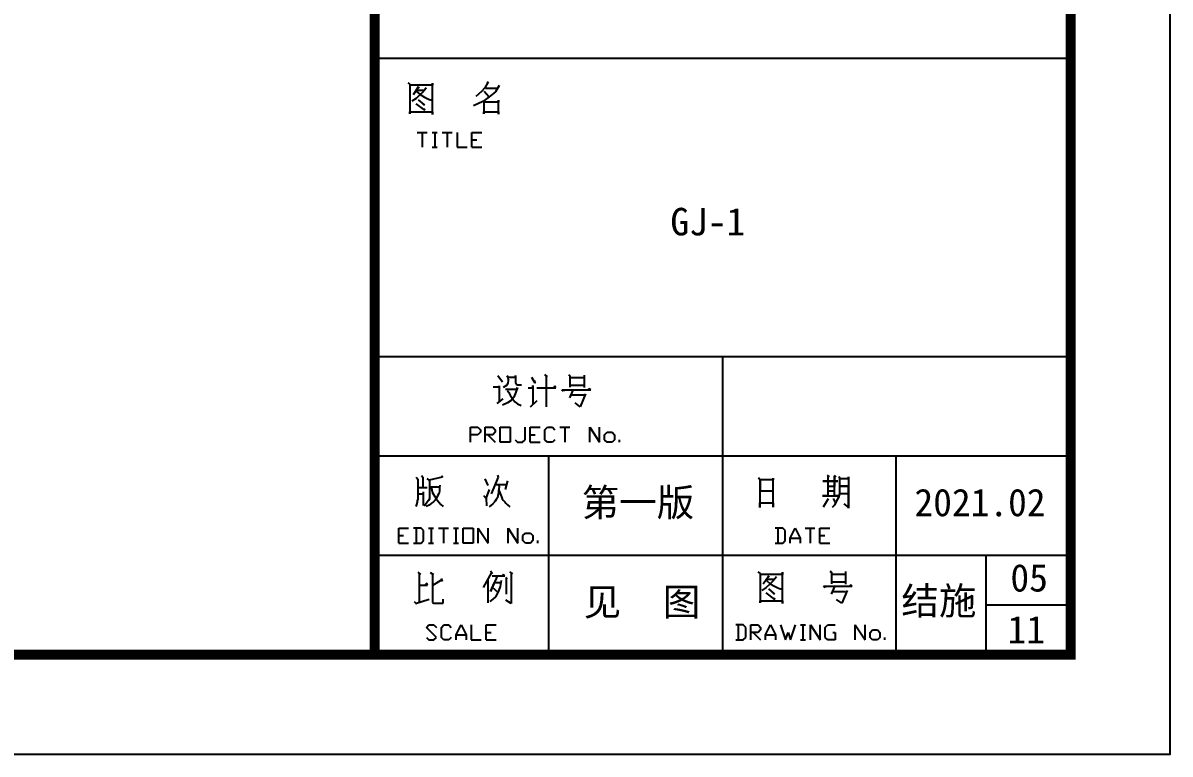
# Model space of a CAD drawing. Extents: x -307088 to 5640332, y -3541089 to -2181377.
# Drawn here: x 5542338 to 5553876, y -3172089 to -3164735 of the extents above; entities that cross this region are included whole.
import ezdxf

# ---------------------------------------------------------------- set-up
doc = ezdxf.new("R2010")
doc.units = 0
doc.header["$LTSCALE"] = 100
doc.header["$MEASUREMENT"] = 0
doc.layers.get('0').update_dxf_attribs({"linetype": 'CONTINUOUS'})
doc.layers.add('PUB_TITLE', color=4, linetype='CONTINUOUS')
doc.styles.add('图签2', font='simhei.ttf', dxfattribs={"height": 1000})

# ---------------------------------------------------------------- blocks, each defined once
blk = doc.blocks.new('A$C24767006')
at = {"layer": 'PUB_TITLE'}
for p, q in [((75, 9038, 1874), (10575, 9038, 1874)), ((576, 8665, 1874), (607, 8644, 1874)), ((949, 8660, 1874), (949, 8628, 1874)), ((949, 8187, 1874), (949, 8660, 1874)), ((1783, 8670, 1874), (1736, 8591, 1874)), ((1773, 8686, 1874), (1794, 8660, 1874)), ((1794, 8660, 1874), (1783, 8670, 1874)), ((607, 8644, 1874), (607, 8198, 1874)), ((949, 8628, 1874), (607, 8628, 1874)), ((733, 8597, 1874), (655, 8481, 1874)), ((707, 8534, 1874), (760, 8486, 1874)), ((718, 8607, 1874), (744, 8586, 1874)), ((718, 8555, 1874), (823, 8555, 1874)), ((744, 8586, 1874), (733, 8597, 1874)), ((807, 8528, 1874), (749, 8476, 1874)), ((760, 8486, 1874), (828, 8450, 1874)), ((854, 8591, 1874), (807, 8528, 1874)), ((823, 8555, 1874), (854, 8591, 1874)), ((1684, 8534, 1874), (1600, 8460, 1874)), ((1736, 8591, 1874), (1684, 8534, 1874)), ((1726, 8539, 1874), (1799, 8460, 1874)), ((1747, 8586, 1874), (1925, 8586, 1874)), ((1899, 8528, 1874), (1799, 8450, 1874)), ((1951, 8623, 1874), (1899, 8528, 1874)), ((1925, 8586, 1874), (1951, 8623, 1874)), ((702, 8429, 1874), (634, 8387, 1874)), ((697, 8350, 1874), (823, 8255, 1874)), ((749, 8476, 1874), (702, 8429, 1874)), ((733, 8408, 1874), (817, 8339, 1874)), ((823, 8350, 1874), (807, 8324, 1874)), ((817, 8339, 1874), (823, 8350, 1874)), ((828, 8450, 1874), (886, 8418, 1874)), ((886, 8418, 1874), (938, 8402, 1874)), ((1705, 8381, 1874), (1568, 8318, 1874)), ((1799, 8450, 1874), (1705, 8381, 1874)), ((1710, 8397, 1874), (1720, 8387, 1874)), ((1720, 8387, 1874), (1720, 8198, 1874)), ((1941, 8371, 1874), (1731, 8371, 1874)), ((1941, 8402, 1874), (1941, 8371, 1874)), ((1941, 8192, 1874), (1941, 8402, 1874)), ((607, 8229, 1874), (949, 8229, 1874)), ((607, 8198, 1874), (607, 8229, 1874)), ((833, 8271, 1874), (812, 8245, 1874)), ((823, 8255, 1874), (833, 8271, 1874)), ((949, 8229, 1874), (949, 8187, 1874)), ((1720, 8229, 1874), (1941, 8229, 1874)), ((1720, 8198, 1874), (1720, 8229, 1874)), ((1941, 8229, 1874), (1941, 8192, 1874)), ((718, 7917, 1874), (868, 7917, 1874)), ((793, 7917, 1874), (793, 7692, 1874)), ((943, 7917, 1874), (1018, 7917, 1874)), ((981, 7917, 1874), (981, 7692, 1874)), ((1093, 7917, 1874), (1243, 7917, 1874)), ((1168, 7917, 1874), (1168, 7692, 1874)), ((1318, 7917, 1874), (1318, 7692, 1874)), ((1543, 7917, 1874), (1693, 7917, 1874)), ((1543, 7692, 1874), (1543, 7917, 1874)), ((1543, 7804, 1874), (1618, 7804, 1874)), ((943, 7692, 1874), (1018, 7692, 1874)), ((1318, 7692, 1874), (1468, 7692, 1874)), ((1543, 7692, 1874), (1693, 7692, 1874)), ((75, 4538, 1874), (10575, 4538, 1874)), ((5323, 4538, 1874), (5323, 38, 1874)), ((1932, 4250, 1874), (2001, 4155, 1874)), ((2069, 4250, 1874), (2085, 4223, 1874)), ((2085, 4223, 1874), (2090, 4176, 1874)), ((2090, 4176, 1874), (2085, 4134, 1874)), ((2090, 4223, 1874), (2200, 4223, 1874)), ((2200, 4250, 1874), (2200, 4139, 1874)), ((2200, 4223, 1874), (2200, 4250, 1874)), ((2442, 4223, 1874), (2489, 4139, 1874)), ((2499, 4155, 1874), (2468, 4171, 1874)), ((2489, 4139, 1874), (2499, 4155, 1874)), ((2636, 4265, 1874), (2678, 4229, 1874)), ((2662, 4250, 1874), (2662, 3777, 1874)), ((2678, 4229, 1874), (2662, 4250, 1874)), ((2998, 4260, 1874), (3019, 4244, 1874)), ((3014, 4218, 1874), (3229, 4218, 1874)), ((3019, 4244, 1874), (3019, 4071, 1874)), ((3234, 4255, 1874), (3234, 4066, 1874)), ((1864, 4076, 1874), (1953, 4076, 1874)), ((1953, 4092, 1874), (1953, 3856, 1874)), ((1953, 4076, 1874), (1953, 4092, 1874)), ((2064, 4097, 1874), (2011, 4066, 1874)), ((2048, 4045, 1874), (2221, 4045, 1874)), ((2085, 4134, 1874), (2064, 4097, 1874)), ((2079, 4024, 1874), (2100, 3992, 1874)), ((2100, 3992, 1874), (2121, 3950, 1874)), ((2205, 3998, 1874), (2174, 3924, 1874)), ((2200, 4139, 1874), (2211, 4118, 1874)), ((2232, 4066, 1874), (2205, 3998, 1874)), ((2211, 4118, 1874), (2232, 4108, 1874)), ((2221, 4045, 1874), (2232, 4066, 1874)), ((2232, 4108, 1874), (2289, 4108, 1874)), ((2389, 4061, 1874), (2463, 4061, 1874)), ((2463, 4097, 1874), (2463, 3809, 1874)), ((2463, 4061, 1874), (2463, 4097, 1874)), ((2520, 4061, 1874), (2809, 4061, 1874)), ((2793, 4087, 1874), (2778, 4061, 1874)), ((2809, 4061, 1874), (2793, 4087, 1874)), ((2898, 4034, 1874), (3334, 4034, 1874)), ((2925, 4013, 1874), (2898, 4034, 1874)), ((2935, 4029, 1874), (2925, 4013, 1874)), ((3014, 4103, 1874), (3229, 4103, 1874)), ((3066, 4029, 1874), (3014, 3914, 1874)), ((3308, 4050, 1874), (3282, 4029, 1874)), ((3334, 4034, 1874), (3308, 4050, 1874)), ((1922, 3824, 1874), (2011, 3898, 1874)), ((1953, 3856, 1874), (1922, 3824, 1874)), ((2079, 3835, 1874), (2001, 3803, 1874)), ((2132, 3872, 1874), (2079, 3835, 1874)), ((2121, 3950, 1874), (2158, 3893, 1874)), ((2174, 3924, 1874), (2132, 3872, 1874)), ((2158, 3893, 1874), (2190, 3851, 1874)), ((2190, 3851, 1874), (2232, 3819, 1874)), ((2232, 3819, 1874), (2284, 3798, 1874)), ((2426, 3777, 1874), (2526, 3872, 1874)), ((3030, 3956, 1874), (3234, 3956, 1874)), ((3177, 3777, 1874), (3098, 3835, 1874)), ((3255, 3971, 1874), (3177, 3777, 1874)), ((1519, 3467, 1874), (1631, 3467, 1874)), ((1519, 3242, 1874), (1519, 3467, 1874)), ((1631, 3467, 1874), (1669, 3429, 1874)), ((1744, 3467, 1874), (1856, 3467, 1874)), ((1744, 3242, 1874), (1744, 3467, 1874)), ((1856, 3467, 1874), (1894, 3429, 1874)), ((1969, 3467, 1874), (2119, 3467, 1874)), ((1969, 3242, 1874), (1969, 3467, 1874)), ((2119, 3467, 1874), (2119, 3242, 1874)), ((2344, 3279, 1874), (2344, 3467, 1874)), ((2419, 3467, 1874), (2569, 3467, 1874)), ((2419, 3242, 1874), (2419, 3467, 1874)), ((2644, 3429, 1874), (2681, 3467, 1874)), ((2681, 3467, 1874), (2756, 3467, 1874)), ((2756, 3467, 1874), (2794, 3429, 1874)), ((2869, 3467, 1874), (3019, 3467, 1874)), ((2944, 3467, 1874), (2944, 3242, 1874)), ((3319, 3467, 1874), (3469, 3242, 1874)), ((3319, 3242, 1874), (3319, 3467, 1874)), ((3469, 3242, 1874), (3469, 3467, 1874)), ((1631, 3354, 1874), (1519, 3354, 1874)), ((1669, 3392, 1874), (1631, 3354, 1874)), ((1669, 3429, 1874), (1669, 3392, 1874)), ((1856, 3354, 1874), (1744, 3354, 1874)), ((1781, 3354, 1874), (1894, 3242, 1874)), ((1894, 3392, 1874), (1856, 3354, 1874)), ((1894, 3429, 1874), (1894, 3392, 1874)), ((2419, 3354, 1874), (2494, 3354, 1874)), ((2644, 3279, 1874), (2644, 3429, 1874)), ((3544, 3354, 1874), (3581, 3392, 1874)), ((3544, 3279, 1874), (3544, 3354, 1874)), ((3581, 3392, 1874), (3656, 3392, 1874)), ((3656, 3392, 1874), (3694, 3354, 1874)), ((3694, 3354, 1874), (3694, 3279, 1874)), ((2119, 3242, 1874), (1969, 3242, 1874)), ((2194, 3279, 1874), (2231, 3242, 1874)), ((2231, 3242, 1874), (2306, 3242, 1874)), ((2306, 3242, 1874), (2344, 3279, 1874)), ((2419, 3242, 1874), (2569, 3242, 1874)), ((2681, 3242, 1874), (2644, 3279, 1874)), ((2756, 3242, 1874), (2681, 3242, 1874)), ((2794, 3279, 1874), (2756, 3242, 1874)), ((3581, 3242, 1874), (3544, 3279, 1874)), ((3656, 3242, 1874), (3581, 3242, 1874)), ((3694, 3279, 1874), (3656, 3242, 1874)), ((3769, 3242, 1874), (3769, 3279, 1874)), ((75, 3038, 1874), (10575, 3038, 1874)), ((2698, 3038, 1874), (2698, 38, 1874)), ((7936, 3038, 1874), (7936, 38, 1874)), ((703, 2715, 1874), (724, 2683, 1874)), ((724, 2683, 1874), (724, 2384, 1874)), ((781, 2741, 1874), (802, 2715, 1874)), ((802, 2715, 1874), (802, 2557, 1874)), ((897, 2668, 1874), (865, 2694, 1874)), ((1091, 2715, 1874), (897, 2668, 1874)), ((902, 2673, 1874), (902, 2389, 1874)), ((1086, 2741, 1874), (1091, 2715, 1874)), ((1737, 2689, 1874), (1784, 2589, 1874)), ((1936, 2715, 1874), (1831, 2463, 1874)), ((1889, 2605, 1874), (2062, 2605, 1874)), ((1926, 2746, 1874), (1936, 2715, 1874)), ((2078, 2662, 1874), (2041, 2531, 1874)), ((5866, 2710, 1874), (5887, 2678, 1874)), ((5887, 2678, 1874), (5887, 2258, 1874)), ((5893, 2673, 1874), (5893, 2510, 1874)), ((6087, 2673, 1874), (5893, 2673, 1874)), ((6087, 2699, 1874), (6087, 2673, 1874)), ((6087, 2263, 1874), (6087, 2699, 1874)), ((6838, 2657, 1874), (7063, 2657, 1874)), ((7011, 2657, 1874), (6838, 2657, 1874)), ((6901, 2746, 1874), (6932, 2720, 1874)), ((6911, 2736, 1874), (6911, 2431, 1874)), ((6932, 2720, 1874), (6911, 2736, 1874)), ((7006, 2746, 1874), (7032, 2720, 1874)), ((7011, 2736, 1874), (7011, 2657, 1874)), ((7011, 2431, 1874), (7011, 2736, 1874)), ((7011, 2657, 1874), (7011, 2573, 1874)), ((7063, 2657, 1874), (7011, 2657, 1874)), ((7079, 2725, 1874), (7090, 2699, 1874)), ((7090, 2699, 1874), (7090, 2463, 1874)), ((7090, 2694, 1874), (7221, 2694, 1874)), ((7221, 2720, 1874), (7221, 2248, 1874)), ((7221, 2694, 1874), (7221, 2720, 1874)), ((724, 2557, 1874), (865, 2557, 1874)), ((729, 2463, 1874), (808, 2463, 1874)), ((808, 2494, 1874), (808, 2290, 1874)), ((907, 2568, 1874), (1060, 2568, 1874)), ((928, 2552, 1874), (939, 2526, 1874)), ((939, 2526, 1874), (944, 2489, 1874)), ((944, 2489, 1874), (955, 2463, 1874)), ((955, 2463, 1874), (981, 2421, 1874)), ((1023, 2431, 1874), (1007, 2400, 1874)), ((1039, 2458, 1874), (1023, 2431, 1874)), ((1049, 2479, 1874), (1039, 2458, 1874)), ((1054, 2510, 1874), (1049, 2479, 1874)), ((1060, 2594, 1874), (1054, 2552, 1874)), ((1054, 2552, 1874), (1054, 2510, 1874)), ((1716, 2437, 1874), (1758, 2395, 1874)), ((1758, 2395, 1874), (1805, 2531, 1874)), ((1931, 2437, 1874), (1926, 2405, 1874)), ((1942, 2473, 1874), (1931, 2437, 1874)), ((1942, 2594, 1874), (1952, 2573, 1874)), ((1952, 2573, 1874), (1942, 2510, 1874)), ((1942, 2510, 1874), (1942, 2473, 1874)), ((1947, 2521, 1874), (1957, 2494, 1874)), ((1957, 2494, 1874), (1968, 2468, 1874)), ((1968, 2468, 1874), (1978, 2442, 1874)), ((1978, 2442, 1874), (1989, 2416, 1874)), ((5893, 2510, 1874), (6092, 2510, 1874)), ((6832, 2431, 1874), (7074, 2431, 1874)), ((6911, 2431, 1874), (6832, 2431, 1874)), ((6901, 2510, 1874), (7011, 2510, 1874)), ((7011, 2573, 1874), (6906, 2573, 1874)), ((7074, 2431, 1874), (7011, 2431, 1874)), ((7090, 2463, 1874), (7074, 2410, 1874)), ((7100, 2578, 1874), (7216, 2578, 1874)), ((7221, 2578, 1874), (7100, 2578, 1874)), ((7216, 2463, 1874), (7100, 2463, 1874)), ((7216, 2578, 1874), (7216, 2463, 1874)), ((7221, 2248, 1874), (7221, 2578, 1874)), ((708, 2305, 1874), (697, 2274, 1874)), ((718, 2337, 1874), (708, 2305, 1874)), ((724, 2384, 1874), (718, 2358, 1874)), ((718, 2358, 1874), (718, 2337, 1874)), ((886, 2363, 1874), (823, 2279, 1874)), ((897, 2295, 1874), (850, 2274, 1874)), ((902, 2389, 1874), (886, 2363, 1874)), ((934, 2321, 1874), (897, 2295, 1874)), ((960, 2342, 1874), (934, 2321, 1874)), ((986, 2368, 1874), (960, 2342, 1874)), ((981, 2421, 1874), (1002, 2389, 1874)), ((1007, 2400, 1874), (986, 2368, 1874)), ((1002, 2389, 1874), (1028, 2358, 1874)), ((1028, 2358, 1874), (1049, 2332, 1874)), ((1049, 2332, 1874), (1075, 2305, 1874)), ((1075, 2305, 1874), (1107, 2274, 1874)), ((1758, 2395, 1874), (1763, 2284, 1874)), ((1858, 2311, 1874), (1800, 2269, 1874)), ((1879, 2332, 1874), (1858, 2311, 1874)), ((1894, 2353, 1874), (1879, 2332, 1874)), ((1910, 2379, 1874), (1894, 2353, 1874)), ((1926, 2405, 1874), (1910, 2379, 1874)), ((1989, 2416, 1874), (1999, 2389, 1874)), ((1999, 2389, 1874), (2015, 2368, 1874)), ((2015, 2368, 1874), (2036, 2342, 1874)), ((2036, 2342, 1874), (2052, 2321, 1874)), ((2052, 2321, 1874), (2078, 2300, 1874)), ((2078, 2300, 1874), (2115, 2269, 1874)), ((5887, 2326, 1874), (6087, 2326, 1874)), ((5887, 2258, 1874), (5887, 2326, 1874)), ((6087, 2326, 1874), (6087, 2263, 1874)), ((6916, 2389, 1874), (6843, 2263, 1874)), ((7011, 2295, 1874), (6979, 2258, 1874)), ((6990, 2395, 1874), (7021, 2332, 1874)), ((7037, 2347, 1874), (7011, 2295, 1874)), ((7074, 2410, 1874), (7037, 2347, 1874)), ((7153, 2311, 1874), (7221, 2258, 1874)), ((437, 1946, 1874), (587, 1946, 1874)), ((437, 1721, 1874), (437, 1946, 1874)), ((775, 1946, 1874), (662, 1946, 1874)), ((700, 1946, 1874), (700, 1721, 1874)), ((812, 1909, 1874), (775, 1946, 1874)), ((812, 1759, 1874), (812, 1909, 1874)), ((887, 1946, 1874), (962, 1946, 1874)), ((925, 1946, 1874), (925, 1721, 1874)), ((1037, 1946, 1874), (1187, 1946, 1874)), ((1112, 1946, 1874), (1112, 1721, 1874)), ((1262, 1946, 1874), (1337, 1946, 1874)), ((1300, 1946, 1874), (1300, 1721, 1874)), ((1412, 1946, 1874), (1562, 1946, 1874)), ((1412, 1721, 1874), (1412, 1946, 1874)), ((1562, 1946, 1874), (1562, 1721, 1874)), ((1637, 1946, 1874), (1787, 1721, 1874)), ((1637, 1721, 1874), (1637, 1946, 1874)), ((1787, 1721, 1874), (1787, 1946, 1874)), ((2087, 1946, 1874), (2237, 1721, 1874)), ((2087, 1721, 1874), (2087, 1946, 1874)), ((2237, 1721, 1874), (2237, 1946, 1874)), ((6231, 1946, 1874), (6118, 1946, 1874)), ((6156, 1946, 1874), (6156, 1721, 1874)), ((6268, 1909, 1874), (6231, 1946, 1874)), ((6268, 1759, 1874), (6268, 1909, 1874)), ((6343, 1796, 1874), (6418, 1946, 1874)), ((6418, 1946, 1874), (6493, 1796, 1874)), ((6568, 1946, 1874), (6718, 1946, 1874)), ((6643, 1946, 1874), (6643, 1721, 1874)), ((6793, 1946, 1874), (6943, 1946, 1874)), ((6793, 1721, 1874), (6793, 1946, 1874)), ((437, 1834, 1874), (512, 1834, 1874)), ((775, 1721, 1874), (812, 1759, 1874)), ((2312, 1834, 1874), (2350, 1871, 1874)), ((2312, 1759, 1874), (2312, 1834, 1874)), ((2350, 1721, 1874), (2312, 1759, 1874)), ((2350, 1871, 1874), (2425, 1871, 1874)), ((2425, 1871, 1874), (2462, 1834, 1874)), ((2462, 1759, 1874), (2425, 1721, 1874)), ((2462, 1834, 1874), (2462, 1759, 1874)), ((2537, 1721, 1874), (2537, 1759, 1874)), ((6231, 1721, 1874), (6268, 1759, 1874)), ((6343, 1796, 1874), (6493, 1796, 1874)), ((6343, 1721, 1874), (6343, 1796, 1874)), ((6493, 1796, 1874), (6493, 1721, 1874)), ((6793, 1834, 1874), (6868, 1834, 1874)), ((437, 1721, 1874), (587, 1721, 1874)), ((662, 1721, 1874), (775, 1721, 1874)), ((887, 1721, 1874), (962, 1721, 1874)), ((1262, 1721, 1874), (1337, 1721, 1874)), ((1562, 1721, 1874), (1412, 1721, 1874)), ((2425, 1721, 1874), (2350, 1721, 1874)), ((6118, 1721, 1874), (6231, 1721, 1874)), ((6793, 1721, 1874), (6943, 1721, 1874)), ((75, 1538, 1874), (10575, 1538, 1874)), ((9296, 1538, 1874), (9296, 38, 1874)), ((725, 1280, 1874), (767, 1248, 1874)), ((746, 1259, 1874), (746, 823, 1874)), ((914, 1275, 1874), (961, 1248, 1874)), ((945, 1259, 1874), (945, 834, 1874)), ((1838, 1275, 1874), (1712, 1049, 1874)), ((1822, 1301, 1874), (1854, 1264, 1874)), ((1922, 1222, 1874), (1822, 991, 1874)), ((1854, 1264, 1874), (1838, 1275, 1874)), ((1848, 1227, 1874), (2037, 1227, 1874)), ((2016, 1248, 1874), (2001, 1227, 1874)), ((2037, 1227, 1874), (2016, 1248, 1874)), ((2111, 1285, 1874), (2153, 1259, 1874)), ((2132, 1269, 1874), (2132, 807, 1874)), ((2153, 1259, 1874), (2132, 1269, 1874)), ((5857, 1285, 1874), (5889, 1264, 1874)), ((5889, 1264, 1874), (5889, 818, 1874)), ((6230, 1248, 1874), (5889, 1248, 1874)), ((6015, 1217, 1874), (5936, 1101, 1874)), ((5999, 1227, 1874), (6025, 1206, 1874)), ((6025, 1206, 1874), (6015, 1217, 1874)), ((6135, 1212, 1874), (6088, 1149, 1874)), ((6104, 1175, 1874), (6135, 1212, 1874)), ((6230, 1280, 1874), (6230, 1248, 1874)), ((6230, 807, 1874), (6230, 1280, 1874)), ((6944, 1296, 1874), (6965, 1280, 1874)), ((6960, 1254, 1874), (7175, 1254, 1874)), ((6965, 1280, 1874), (6965, 1107, 1874)), ((7180, 1290, 1874), (7180, 1101, 1874)), ((746, 1086, 1874), (872, 1086, 1874)), ((861, 1117, 1874), (830, 1086, 1874)), ((872, 1086, 1874), (861, 1117, 1874)), ((1087, 1164, 1874), (945, 1080, 1874)), ((1077, 1185, 1874), (1092, 1143, 1874)), ((1780, 1164, 1874), (1780, 818, 1874)), ((1822, 991, 1874), (1885, 1128, 1874)), ((1848, 1054, 1874), (1932, 981, 1874)), ((1885, 1128, 1874), (1980, 1128, 1874)), ((1969, 1065, 1874), (1948, 1012, 1874)), ((1985, 1154, 1874), (1969, 1065, 1874)), ((2048, 1201, 1874), (2074, 1180, 1874)), ((2058, 1185, 1874), (2058, 949, 1874)), ((2074, 1180, 1874), (2058, 1185, 1874)), ((5983, 1049, 1874), (5915, 1007, 1874)), ((6030, 1096, 1874), (5983, 1049, 1874)), ((5988, 1154, 1874), (6041, 1107, 1874)), ((5999, 1175, 1874), (6104, 1175, 1874)), ((6088, 1149, 1874), (6030, 1096, 1874)), ((6041, 1107, 1874), (6109, 1070, 1874)), ((6109, 1070, 1874), (6167, 1038, 1874)), ((6844, 1070, 1874), (7280, 1070, 1874)), ((6870, 1049, 1874), (6844, 1070, 1874)), ((6881, 1065, 1874), (6870, 1049, 1874)), ((6960, 1138, 1874), (7175, 1138, 1874)), ((7012, 1065, 1874), (6960, 949, 1874)), ((7254, 1086, 1874), (7227, 1065, 1874)), ((7280, 1070, 1874), (7254, 1086, 1874)), ((693, 807, 1874), (898, 876, 1874)), ((1108, 813, 1874), (1108, 876, 1874)), ((1859, 876, 1874), (1812, 839, 1874)), ((1896, 912, 1874), (1859, 876, 1874)), ((1927, 965, 1874), (1896, 912, 1874)), ((1948, 1012, 1874), (1927, 965, 1874)), ((5978, 970, 1874), (6104, 876, 1874)), ((6015, 1028, 1874), (6099, 960, 1874)), ((6104, 970, 1874), (6088, 944, 1874)), ((6114, 891, 1874), (6093, 865, 1874)), ((6099, 960, 1874), (6104, 970, 1874)), ((6104, 876, 1874), (6114, 891, 1874)), ((6167, 1038, 1874), (6219, 1023, 1874)), ((6975, 991, 1874), (7180, 991, 1874)), ((7122, 813, 1874), (7044, 870, 1874)), ((7201, 1007, 1874), (7122, 813, 1874)), ((672, 839, 1874), (704, 802, 1874)), ((945, 834, 1874), (945, 823, 1874)), ((945, 823, 1874), (966, 813, 1874)), ((966, 813, 1874), (1108, 813, 1874)), ((2132, 807, 1874), (2053, 860, 1874)), ((5889, 849, 1874), (6230, 849, 1874)), ((5889, 818, 1874), (5889, 849, 1874)), ((6230, 849, 1874), (6230, 807, 1874)), ((9296, 788, 1874), (10575, 788, 1874)), ((856, 447, 1874), (894, 485, 1874)), ((1006, 297, 1874), (856, 447, 1874)), ((894, 485, 1874), (969, 485, 1874)), ((969, 485, 1874), (1006, 447, 1874)), ((1081, 447, 1874), (1119, 485, 1874)), ((1081, 297, 1874), (1081, 447, 1874)), ((1119, 485, 1874), (1194, 485, 1874)), ((1194, 485, 1874), (1231, 447, 1874)), ((1306, 335, 1874), (1381, 485, 1874)), ((1381, 485, 1874), (1456, 335, 1874)), ((1531, 485, 1874), (1531, 260, 1874)), ((1756, 485, 1874), (1906, 485, 1874)), ((1756, 260, 1874), (1756, 485, 1874)), ((1756, 372, 1874), (1831, 372, 1874)), ((5636, 485, 1874), (5523, 485, 1874)), ((5561, 485, 1874), (5561, 260, 1874)), ((5673, 447, 1874), (5636, 485, 1874)), ((5673, 297, 1874), (5673, 447, 1874)), ((5748, 485, 1874), (5861, 485, 1874)), ((5748, 260, 1874), (5748, 485, 1874)), ((5861, 372, 1874), (5748, 372, 1874)), ((5786, 372, 1874), (5898, 260, 1874)), ((5861, 485, 1874), (5898, 447, 1874)), ((5898, 410, 1874), (5861, 372, 1874)), ((5898, 447, 1874), (5898, 410, 1874)), ((5973, 335, 1874), (6048, 485, 1874)), ((6048, 485, 1874), (6123, 335, 1874)), ((6198, 485, 1874), (6273, 260, 1874)), ((6273, 260, 1874), (6311, 372, 1874)), ((6311, 372, 1874), (6348, 260, 1874)), ((6348, 260, 1874), (6423, 485, 1874)), ((6498, 485, 1874), (6573, 485, 1874)), ((6536, 485, 1874), (6536, 260, 1874)), ((6648, 485, 1874), (6798, 260, 1874)), ((6648, 260, 1874), (6648, 485, 1874)), ((6798, 260, 1874), (6798, 485, 1874)), ((6873, 447, 1874), (6911, 485, 1874)), ((6873, 297, 1874), (6873, 447, 1874)), ((6911, 485, 1874), (7023, 485, 1874)), ((6986, 372, 1874), (7023, 372, 1874)), ((7023, 372, 1874), (7023, 260, 1874)), ((7323, 485, 1874), (7473, 260, 1874)), ((7323, 260, 1874), (7323, 485, 1874)), ((7473, 260, 1874), (7473, 485, 1874)), ((7548, 372, 1874), (7586, 410, 1874)), ((7548, 297, 1874), (7548, 372, 1874)), ((7586, 410, 1874), (7661, 410, 1874)), ((7661, 410, 1874), (7698, 372, 1874)), ((7698, 372, 1874), (7698, 297, 1874)), ((856, 297, 1874), (894, 260, 1874)), ((894, 260, 1874), (969, 260, 1874)), ((969, 260, 1874), (1006, 297, 1874)), ((1119, 260, 1874), (1081, 297, 1874)), ((1194, 260, 1874), (1119, 260, 1874)), ((1231, 297, 1874), (1194, 260, 1874)), ((1306, 335, 1874), (1456, 335, 1874)), ((1306, 260, 1874), (1306, 335, 1874)), ((1456, 335, 1874), (1456, 260, 1874)), ((1531, 260, 1874), (1681, 260, 1874)), ((1756, 260, 1874), (1906, 260, 1874)), ((5523, 260, 1874), (5636, 260, 1874)), ((5636, 260, 1874), (5673, 297, 1874)), ((5973, 335, 1874), (6123, 335, 1874)), ((5973, 260, 1874), (5973, 335, 1874)), ((6123, 335, 1874), (6123, 260, 1874)), ((6498, 260, 1874), (6573, 260, 1874)), ((6911, 260, 1874), (6873, 297, 1874)), ((7023, 260, 1874), (6911, 260, 1874)), ((7586, 260, 1874), (7548, 297, 1874)), ((7661, 260, 1874), (7586, 260, 1874)), ((7698, 297, 1874), (7661, 260, 1874)), ((7773, 260, 1874), (7773, 297, 1874))]:
    blk.add_line(p, q, dxfattribs=at)
at = {"layer": 'PUB_TITLE', "const_width": 150, "elevation": 1874}
blk.add_lwpolyline([(75, 60038), (75, 38)], dxfattribs=at)
at = {"layer": 'PUB_TITLE', "const_width": 75, "elevation": 1874}
blk.add_lwpolyline([(75, 38), (75, 18038), (10575, 18038), (10575, 38)], close=True, dxfattribs=at)
at = {"layer": 'PUB_TITLE', "style": '图签2'}
for s, height, p in [('第一版', 415.3, (3197, 2126, 1874)), ('2021.02', 415.3, (8219, 2126, 1874)), ('见', 415, (3228, 626, 1874)), ('图', 415, (4423, 626, 1874)), ('结施', 415.3, (8021, 641, 1874)), ('11', 415.3, (9623, 207, 1874))]:
    blk.add_text(s, height=height, dxfattribs=at).set_placement(p)

msp = doc.modelspace()

# ---------------------------------------------------------------- linework, layer by layer
at = {"layer": 'PUB_TITLE'}
msp.add_lwpolyline([(5479576.3, -3172089.1), (5553876.3, -3172089.1), (5553876.3, -3130089.1), (5479576.3, -3130089.1)], close=True, dxfattribs=at)
at = {"layer": 'PUB_TITLE', "const_width": 100}
msp.add_lwpolyline([(5482076.3, -3171089.1), (5552876.3, -3171089.1), (5552876.3, -3131089.1), (5482076.3, -3131089.1)], close=True, dxfattribs=at)

# ---------------------------------------------------------------- block references
at = {"xscale": 0.6666666666666666, "yscale": 0.6666666666666666, "zscale": 0.6666666666666666}
msp.add_blockref('A$C24767006', (5545826.3, -3171114.1, -1249), dxfattribs=at)

# ---------------------------------------------------------------- texts
at = {"layer": 'PUB_TITLE', "color": 0, "style": '图签2'}
for s, p in [('GJ-1', (5548850.2, -3166872.2)), ('05', (5552270.7, -3170454.7))]:
    msp.add_text(s, height=276.89, dxfattribs=at).set_placement(p)

doc.saveas('drawing.dxf')
